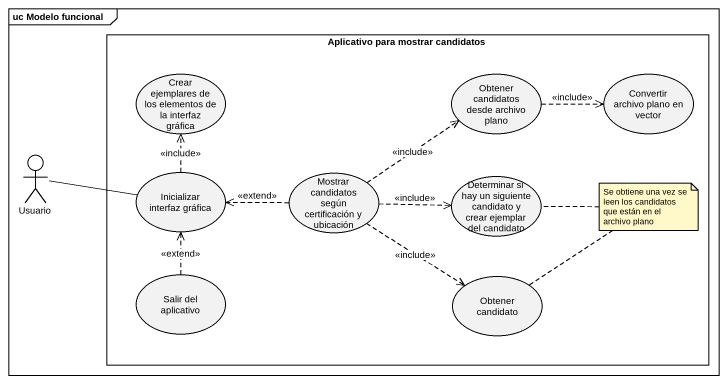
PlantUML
@startuml
mainframe uc Modelo funcional
rectangle "Aplicativo para mostrar candidatos" as Aplicativo_para_mostrar {
  usecase "Crear ejemplares de los elementos de la interfaz gráfica" as Crear_ejemplares_de_los
  usecase "Obtener candidatos desde archivo plano" as Obtener_candidatos_desde
  usecase "Convertir archivo plano en vector" as Convertir_archivo_plano_en
  usecase "Inicializar interfaz gráfica" as Inicializar_interfaz_gráfica
  usecase "Mostrar candidatos según certificación y ubicación" as Mostrar_candidatos_según
  usecase "Determinar si hay un siguiente candidato y crear ejemplar del candidato" as Determinar_si_hay_un
  usecase "Salir del aplicativo" as Salir_del_aplicativo
  usecase "Obtener candidato" as Obtener_candidato
}
actor Usuario
Obtener_candidatos_desde .right.> Convertir_archivo_plano_en : <<include>>
Usuario -right- Inicializar_interfaz_gráfica
Inicializar_interfaz_gráfica .up.> Crear_ejemplares_de_los : <<include>>
Mostrar_candidatos_según .up.> Obtener_candidatos_desde : <<include>>
Mostrar_candidatos_según .left.> Inicializar_interfaz_gráfica : <<extend>>
Mostrar_candidatos_según .right.> Determinar_si_hay_un : <<include>>
Mostrar_candidatos_según ..> Obtener_candidato : <<include>>
Salir_del_aplicativo .up.> Inicializar_interfaz_gráfica : <<extend>>
note as N1
  Se obtiene una vez se leen los candidatos que están en el archivo plano
end note
N1 .. Determinar_si_hay_un
N1 .. Obtener_candidato
@enduml
